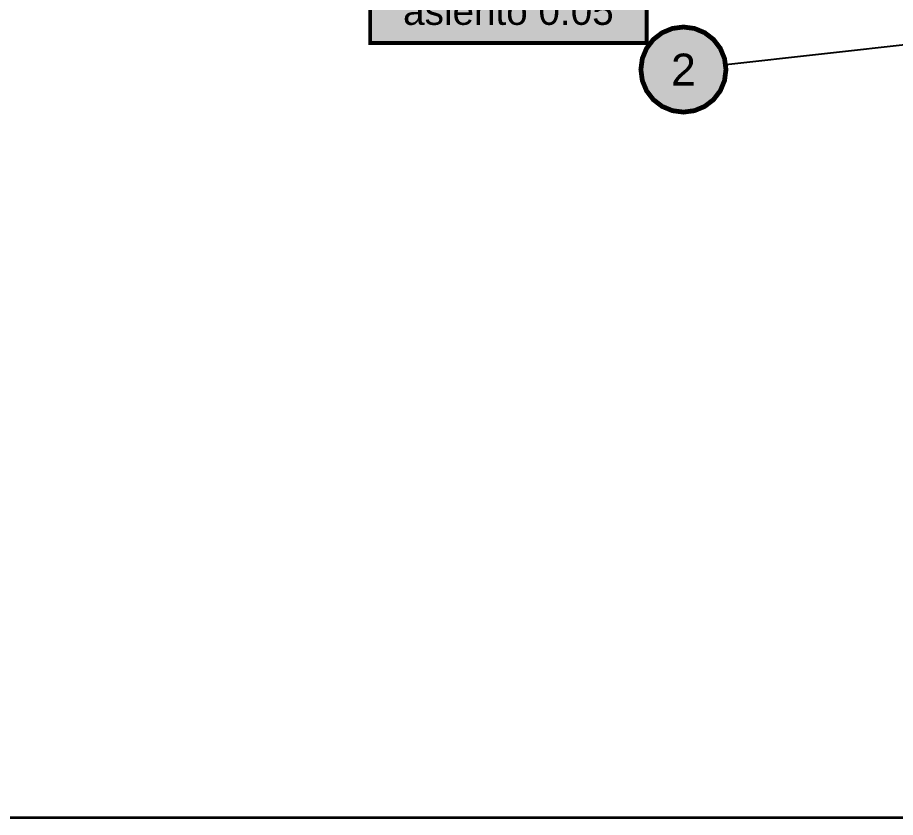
# Model space of a CAD drawing. Header units: metres. Extents: x 349021 to 349543, y 9281040 to 9281959.
# Drawn here: x 349202.403 to 349203.228, y 9281040.95 to 9281041.702 of the extents above; entities that cross this region are included whole.
import ezdxf
from ezdxf.enums import TextEntityAlignment as Align

# ---------------------------------------------------------------- set-up
doc = ezdxf.new("R2010")
doc.units = ezdxf.units.M
doc.header["$LTSCALE"] = 0.25
doc.layers.add('LLAMADAS-NUM', color=30, linetype='CONTINUOUS', lineweight=25, true_color=0xc05014)
doc.layers.add('PANEL', color=5, linetype='CONTINUOUS', lineweight=35, true_color=0x1f4e79)
doc.styles.get("Standard").update_dxf_attribs({"font": 'arial.ttf'})

msp = doc.modelspace()

# ---------------------------------------------------------------- linework, layer by layer
at = {"layer": 'LLAMADAS-NUM'}
msp.add_line((349203.38876, 9281041.693), (349203.06852, 9281041.65742), dxfattribs=at)
for points, const_width in [([(349202.73422, 9281041.678), (349202.99422, 9281041.678), (349202.99422, 9281041.738), (349202.73422, 9281041.738)], 0.0035), ([(349203.06876, 9281041.653), (349203.0674, 9281041.66335), (349203.0634, 9281041.673), (349203.05704, 9281041.68128), (349203.04876, 9281041.68764), (349203.03911, 9281041.69164), (349203.02876, 9281041.693), (349203.01841, 9281041.69164), (349203.00876, 9281041.68764), (349203.00048, 9281041.68128), (349202.99412, 9281041.673), (349202.99012, 9281041.66335), (349202.98876, 9281041.653), (349202.99012, 9281041.64265), (349202.99412, 9281041.633), (349203.00048, 9281041.62472), (349203.00876, 9281041.61836), (349203.01841, 9281041.61436), (349203.02876, 9281041.613), (349203.03911, 9281041.61436), (349203.04876, 9281041.61836), (349203.05704, 9281041.62472), (349203.0634, 9281041.633), (349203.0674, 9281041.64265)], 0.0045)]:
    msp.add_lwpolyline(points, close=True, dxfattribs=dict(at, const_width=const_width))
at = {"layer": 'LLAMADAS-NUM', "true_color": 0xffffff}
for points in [[(349202.73422, 9281041.678), (349202.99422, 9281041.678), (349202.73422, 9281041.738), (349202.99422, 9281041.738)], [(349203.06876, 9281041.653), (349203.00876, 9281041.68764), (349203.00048, 9281041.68128)], [(349203.06876, 9281041.653), (349203.01841, 9281041.69164), (349203.00876, 9281041.68764)], [(349203.06876, 9281041.653), (349203.02876, 9281041.693), (349203.01841, 9281041.69164)], [(349203.06876, 9281041.653), (349203.03911, 9281041.69164), (349203.02876, 9281041.693)], [(349203.06876, 9281041.653), (349203.04876, 9281041.68764), (349203.03911, 9281041.69164)], [(349203.06876, 9281041.653), (349203.05704, 9281041.68128), (349203.04876, 9281041.68764)], [(349203.06876, 9281041.653), (349203.00048, 9281041.68128), (349202.99412, 9281041.673)], [(349203.06876, 9281041.653), (349203.0634, 9281041.673), (349203.05704, 9281041.68128)], [(349203.06876, 9281041.653), (349202.99412, 9281041.673), (349202.99012, 9281041.66335)], [(349203.06876, 9281041.653), (349203.0674, 9281041.66335), (349203.0634, 9281041.673)], [(349203.06876, 9281041.653), (349202.99012, 9281041.66335), (349202.98876, 9281041.653)], [(349203.06876, 9281041.653), (349202.98876, 9281041.653), (349202.99012, 9281041.64265)], [(349203.06876, 9281041.653), (349202.99012, 9281041.64265), (349202.99412, 9281041.633)], [(349203.06876, 9281041.653), (349202.99412, 9281041.633), (349203.00048, 9281041.62472)], [(349203.06876, 9281041.653), (349203.00048, 9281041.62472), (349203.00876, 9281041.61836)], [(349203.06876, 9281041.653), (349203.00876, 9281041.61836), (349203.01841, 9281041.61436)], [(349203.06876, 9281041.653), (349203.01841, 9281041.61436), (349203.02876, 9281041.613)], [(349203.06876, 9281041.653), (349203.02876, 9281041.613), (349203.03911, 9281041.61436)], [(349203.06876, 9281041.653), (349203.03911, 9281041.61436), (349203.04876, 9281041.61836)], [(349203.06876, 9281041.653), (349203.04876, 9281041.61836), (349203.05704, 9281041.62472)], [(349203.06876, 9281041.653), (349203.05704, 9281041.62472), (349203.0634, 9281041.633)], [(349203.06876, 9281041.653), (349203.0634, 9281041.633), (349203.0674, 9281041.64265)]]:
    msp.add_solid(points, dxfattribs=at)
at = {"layer": 'PANEL'}
msp.add_lwpolyline([(349201.25, 9281040.95), (349205.24, 9281040.95), (349205.24, 9281043.16), (349201.25, 9281043.16)], close=True, dxfattribs=at)

# ---------------------------------------------------------------- texts
at = {"layer": 'LLAMADAS-NUM'}
for s, height, p in [('asiento 0.05', 0.026, (349202.86422, 9281041.708)), ('2', 0.03, (349203.02876, 9281041.653))]:
    msp.add_text(s, height=height, dxfattribs=at).set_placement(p, align=Align.MIDDLE_CENTER)

doc.saveas('drawing.dxf')
